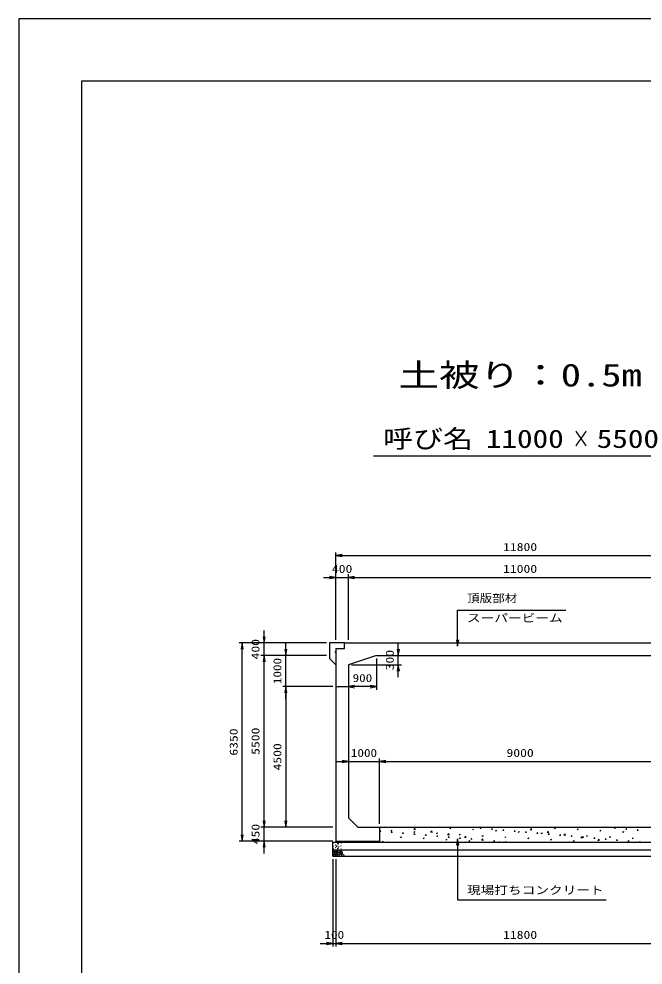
# Model space of a CAD drawing. Units: millimetres at full size. Extents: x 0 to 84100, y 0 to 59400.
# Drawn here: x 0 to 19987, y 29076 to 59400 of the extents above; entities that cross this region are included whole.
import ezdxf
from ezdxf.enums import TextEntityAlignment as Align

# ---------------------------------------------------------------- set-up
doc = ezdxf.new("R2010")
doc.units = ezdxf.units.MM
for name, color, linetype, lineweight in [('D-DCR-HCHn', 4, 'Continuous', 9), ('D-STR-DIM', 7, 'Continuous', 25), ('D-STR-STRn', 1, 'Continuous', 25), ('D-STR-TXT', 7, 'Continuous', 25), ('D-TTL', 2, 'Continuous', 25), ('D-TTL-TXT', 7, 'Continuous', 25)]:
    doc.layers.add(name, color=color, linetype=linetype, lineweight=lineweight)
doc.styles.add('ＭＳ ゴシック', font='')
doc.styles.get('ＭＳ ゴシック').set_extended_font_data('MS Gothic')

# ---------------------------------------------------------------- blocks, each defined once
blk = doc.blocks.new('open_arrow')
at = {"color": 0, "linetype": 'Continuous', "lineweight": -2}
blk.add_lwpolyline([(7.5, 1.25), (0, 0), (7.5, -1.25)], dxfattribs=at)

msp = doc.modelspace()

# ---------------------------------------------------------------- linework, layer by layer
at = {"layer": 'D-DCR-HCHn'}
for p, q in [((10112.817, 39109.982), (10148.386, 39123.636)), ((10135.001, 39124.776), (10150, 39123.464)), ((10135.18, 39124.803), (10150, 39142.464)), ((10138.099, 39092.905), (10148.399, 39123.603)), ((10112.795, 39109.91), (10138.065, 39092.866)), ((11556.654, 33361.199), (11587.018, 33358.542)), ((11556.852, 33361.219), (11581.343, 33390.405)), ((11587.207, 33357.91), (11581.334, 33389.753)), ((11909.043, 33380.847), (11934.312, 33363.803)), ((11909.082, 33380.903), (11944.651, 33394.557)), ((11921.222, 33329.341), (11945.712, 33358.527)), ((11934.34, 33363.844), (11944.641, 33394.542)), ((11951.575, 33326.029), (11945.702, 33357.872)), ((12120.792, 33500), (12146.253, 33496.051)), ((12146.191, 33496.23), (12145.752, 33500)), ((12643.143, 33419.237), (12682.711, 33460.475)), ((12643.232, 33418.973), (12688.411, 33411.966)), ((12688.349, 33412.146), (12682.736, 33460.39)), ((13071.879, 33500), (13091.206, 33486.963)), ((13091.235, 33487.005), (13095.595, 33500)), ((13185.301, 33335.152), (13224.869, 33376.39)), ((13230.507, 33328.061), (13224.895, 33376.306)), ((13795.999, 33463.323), (13821.268, 33446.279)), ((13796.04, 33463.378), (13831.61, 33477.032)), ((13821.296, 33446.32), (13831.597, 33477.018)), ((14401.113, 33488.287), (14431.477, 33485.631)), ((14401.32, 33488.307), (14411.132, 33500)), ((14431.666, 33484.979), (14428.896, 33500)), ((14526.06, 33422.638), (14551.329, 33405.594)), ((14526.103, 33422.693), (14561.673, 33436.347)), ((14551.358, 33405.636), (14561.658, 33436.334)), ((14765.482, 33456.409), (14795.846, 33453.753)), ((14765.69, 33456.429), (14790.18, 33485.615)), ((14796.034, 33453.099), (14790.16, 33484.941)), ((15129.85, 33424.531), (15160.214, 33421.875)), ((15130.059, 33424.551), (15154.549, 33453.737)), ((15160.402, 33421.218), (15154.528, 33453.061)), ((15256.122, 33381.953), (15281.391, 33364.909)), ((15256.166, 33382.008), (15291.735, 33395.662)), ((15281.419, 33364.951), (15291.72, 33395.649)), ((15494.218, 33392.653), (15524.582, 33389.997)), ((15494.428, 33392.673), (15518.919, 33421.859)), ((15524.769, 33389.338), (15518.896, 33421.18)), ((15828.742, 33493.666), (15834.819, 33500)), ((15828.832, 33493.395), (15874.011, 33486.388)), ((15858.586, 33360.775), (15888.95, 33358.118)), ((15858.798, 33360.795), (15883.288, 33389.981)), ((15873.948, 33486.574), (15872.386, 33500)), ((15889.137, 33357.457), (15883.263, 33389.3)), ((16223.167, 33328.917), (16247.657, 33358.103)), ((16253.505, 33325.576), (16247.631, 33357.419)), ((16370.9, 33409.581), (16410.467, 33450.819)), ((16370.99, 33409.31), (16416.17, 33402.302)), ((16416.106, 33402.49), (16410.494, 33450.734)), ((16420.598, 33500), (16438.286, 33488.069)), ((16438.314, 33488.113), (16442.303, 33500)), ((16913.058, 33325.497), (16952.625, 33366.734)), ((16958.264, 33318.405), (16952.652, 33366.65)), ((17143.078, 33464.429), (17168.347, 33447.385)), ((17143.124, 33464.483), (17178.694, 33478.137)), ((17168.376, 33447.428), (17178.676, 33478.126)), ((17873.14, 33423.744), (17898.409, 33406.7)), ((17873.187, 33423.798), (17908.757, 33437.452)), ((17898.437, 33406.744), (17908.737, 33437.442)), ((18603.201, 33383.059), (18628.47, 33366.015)), ((18603.25, 33383.113), (18638.819, 33396.767)), ((18628.499, 33366.059), (18638.799, 33396.757)), ((18703.046, 33487.864), (18733.41, 33485.207)), ((18703.266, 33487.883), (18713.433, 33500)), ((18733.596, 33484.526), (18730.741, 33500)), ((19067.414, 33455.986), (19097.778, 33453.329)), ((19067.635, 33456.005), (19092.125, 33485.191)), ((19097.963, 33452.646), (19092.09, 33484.489)), ((19431.782, 33424.107), (19462.146, 33421.451)), ((19432.004, 33424.127), (19456.494, 33453.313)), ((19462.331, 33420.765), (19456.457, 33452.608)), ((19556.499, 33484.01), (19571.841, 33500)), ((19556.59, 33483.732), (19601.77, 33476.725)), ((19601.706, 33476.918), (19599.02, 33500)), ((19769.317, 33500), (19785.365, 33489.176)), ((19785.393, 33489.22), (19789.01, 33500)), ((19796.15, 33392.229), (19826.514, 33389.573)), ((19796.374, 33392.249), (19820.864, 33421.435)), ((19826.699, 33388.885), (19820.825, 33420.727)), ((11921.022, 33329.321), (11951.386, 33326.664)), ((12212.272, 33176.317), (12237.541, 33159.272)), ((12212.312, 33176.372), (12247.881, 33190.026)), ((12237.569, 33159.314), (12247.869, 33190.012)), ((12285.39, 33297.443), (12315.754, 33294.786)), ((12285.591, 33297.463), (12310.081, 33326.649)), ((12315.943, 33294.149), (12310.069, 33325.992)), ((12639.104, 33340.162), (12664.373, 33323.118)), ((12639.145, 33340.218), (12674.714, 33353.872)), ((12649.758, 33265.564), (12680.122, 33262.908)), ((12649.96, 33265.585), (12674.451, 33294.771)), ((12664.402, 33323.159), (12674.702, 33353.857)), ((12680.31, 33262.268), (12674.437, 33294.111)), ((12942.333, 33135.632), (12967.602, 33118.587)), ((12942.375, 33135.687), (12977.944, 33149.341)), ((12967.63, 33118.629), (12977.931, 33149.327)), ((13014.126, 33233.686), (13044.49, 33231.03)), ((13014.33, 33233.706), (13038.82, 33262.893)), ((13044.678, 33230.388), (13038.805, 33262.23)), ((13185.39, 33334.887), (13230.57, 33327.88)), ((13369.166, 33299.477), (13394.435, 33282.433)), ((13369.208, 33299.533), (13404.777, 33313.186)), ((13378.495, 33201.808), (13408.859, 33199.152)), ((13378.699, 33201.828), (13403.189, 33231.014)), ((13394.463, 33282.475), (13404.764, 33313.173)), ((13409.046, 33198.507), (13403.172, 33230.35)), ((13672.395, 33094.947), (13697.664, 33077.903)), ((13672.437, 33095.001), (13708.007, 33108.655)), ((13697.692, 33077.945), (13707.992, 33108.643)), ((13727.459, 33251.068), (13767.027, 33292.305)), ((13727.548, 33250.802), (13772.728, 33243.794)), ((13742.863, 33169.93), (13773.227, 33167.274)), ((13743.068, 33169.95), (13767.559, 33199.136)), ((13772.665, 33243.977), (13767.053, 33292.221)), ((13773.414, 33166.626), (13767.54, 33198.469)), ((14099.228, 33258.792), (14124.497, 33241.748)), ((14099.27, 33258.847), (14134.84, 33272.501)), ((14107.231, 33138.052), (14137.595, 33135.396)), ((14107.438, 33138.072), (14131.928, 33167.258)), ((14124.525, 33241.79), (14134.825, 33272.488)), ((14137.781, 33134.746), (14131.908, 33166.589)), ((14269.618, 33166.983), (14309.185, 33208.221)), ((14269.706, 33166.716), (14314.886, 33159.709)), ((14314.823, 33159.892), (14309.211, 33208.137)), ((14402.456, 33054.262), (14427.725, 33037.218)), ((14402.5, 33054.316), (14438.069, 33067.97)), ((14427.754, 33037.26), (14438.054, 33067.958)), ((14471.599, 33106.174), (14501.963, 33103.518)), ((14471.807, 33106.194), (14496.297, 33135.38)), ((14502.149, 33102.865), (14496.275, 33134.708)), ((14811.776, 33082.898), (14851.343, 33124.136)), ((14811.864, 33082.63), (14857.044, 33075.623)), ((14829.289, 33218.107), (14854.558, 33201.063)), ((14829.333, 33218.162), (14864.902, 33231.816)), ((14835.967, 33074.296), (14866.331, 33071.639)), ((14836.176, 33074.316), (14860.667, 33103.502)), ((14856.981, 33075.808), (14851.369, 33124.052)), ((14854.587, 33201.106), (14864.887, 33231.804)), ((14866.517, 33070.985), (14860.643, 33102.828)), ((15200.546, 33042.437), (15225.036, 33071.624)), ((15230.884, 33039.104), (15225.011, 33070.947)), ((15559.351, 33177.423), (15584.62, 33160.378)), ((15559.396, 33177.477), (15594.965, 33191.131)), ((15584.648, 33160.421), (15594.948, 33191.119)), ((15986.184, 33341.268), (16011.453, 33324.224)), ((15986.229, 33341.323), (16021.798, 33354.977)), ((16011.481, 33324.267), (16021.781, 33354.965)), ((16222.954, 33328.897), (16253.318, 33326.24)), ((16289.412, 33136.738), (16314.682, 33119.694)), ((16289.458, 33136.792), (16325.028, 33150.446)), ((16314.71, 33119.737), (16325.01, 33150.435)), ((16587.322, 33297.019), (16617.686, 33294.362)), ((16587.536, 33297.038), (16612.027, 33326.225)), ((16617.872, 33293.696), (16611.999, 33325.539)), ((16716.245, 33300.583), (16741.514, 33283.539)), ((16716.291, 33300.638), (16751.861, 33314.291)), ((16741.543, 33283.582), (16751.843, 33314.28)), ((16913.148, 33325.224), (16958.328, 33318.217)), ((16951.691, 33265.141), (16982.055, 33262.484)), ((16951.906, 33265.16), (16976.396, 33294.346)), ((16982.24, 33261.815), (16976.366, 33293.658)), ((17019.474, 33096.053), (17044.743, 33079.009)), ((17019.521, 33096.106), (17055.091, 33109.76)), ((17044.771, 33079.052), (17055.072, 33109.75)), ((17316.059, 33233.263), (17346.423, 33230.606)), ((17316.275, 33233.282), (17340.765, 33262.468)), ((17346.608, 33229.935), (17340.734, 33261.778)), ((17446.307, 33259.898), (17471.576, 33242.854)), ((17446.354, 33259.952), (17481.924, 33273.606)), ((17455.216, 33241.412), (17494.784, 33282.65)), ((17455.306, 33241.138), (17500.486, 33234.131)), ((17471.604, 33242.898), (17481.905, 33273.596)), ((17500.423, 33234.321), (17494.81, 33282.565)), ((17680.427, 33201.385), (17710.791, 33198.728)), ((17680.644, 33201.404), (17705.135, 33230.59)), ((17710.975, 33198.054), (17705.102, 33229.897)), ((17749.536, 33055.368), (17774.805, 33038.324)), ((17749.584, 33055.421), (17785.153, 33069.075)), ((17774.833, 33038.368), (17785.133, 33069.066)), ((17997.374, 33157.327), (18036.942, 33198.565)), ((17997.464, 33157.053), (18042.644, 33150.046)), ((18042.581, 33150.236), (18036.968, 33198.481)), ((18044.795, 33169.506), (18075.159, 33166.85)), ((18045.014, 33169.526), (18069.504, 33198.712)), ((18075.343, 33166.174), (18069.469, 33198.016)), ((18176.369, 33219.214), (18201.638, 33202.169)), ((18176.417, 33219.267), (18211.986, 33232.921)), ((18201.666, 33202.213), (18211.966, 33232.911)), ((18409.163, 33137.628), (18439.527, 33134.972)), ((18409.383, 33137.647), (18433.873, 33166.834)), ((18439.711, 33134.293), (18433.837, 33166.136)), ((18539.532, 33073.243), (18579.1, 33114.48)), ((18539.622, 33072.967), (18584.802, 33065.96)), ((18584.739, 33066.152), (18579.126, 33114.396)), ((18773.532, 33105.75), (18803.896, 33103.094)), ((18773.752, 33105.769), (18798.243, 33134.956)), ((18804.078, 33102.412), (18798.205, 33134.255)), ((18906.43, 33178.529), (18931.699, 33161.485)), ((18906.48, 33178.582), (18942.049, 33192.236)), ((18931.727, 33161.529), (18942.028, 33192.227)), ((19137.9, 33073.872), (19168.264, 33071.216)), ((19138.122, 33073.891), (19162.612, 33103.077)), ((19168.446, 33070.532), (19162.572, 33102.375)), ((19333.263, 33342.374), (19358.532, 33325.33)), ((19333.313, 33342.428), (19368.882, 33356.082)), ((19358.56, 33325.375), (19368.861, 33356.073)), ((19502.491, 33042.013), (19526.981, 33071.199)), ((19532.814, 33038.651), (19526.94, 33070.494)), ((19636.492, 33137.844), (19661.761, 33120.8)), ((19636.542, 33137.897), (19672.112, 33151.55)), ((19661.789, 33120.844), (19672.089, 33151.542)), ((11637.241, 33020), (11665.744, 33049.707)), ((11669.216, 33020), (11665.77, 33049.624)), ((11804.949, 33020), (11821.048, 33026.18)), ((11818.967, 33020), (11821.036, 33026.166)), ((15149.154, 33020), (15168.132, 33027.285)), ((15165.675, 33020), (15168.115, 33027.274)), ((15200.335, 33042.418), (15230.699, 33039.761)), ((15374.262, 33020), (15393.501, 33040.051)), ((15395.85, 33020), (15393.527, 33039.968)), ((15572.837, 33020), (15589.405, 33039.745)), ((15592.895, 33020), (15589.378, 33039.066)), ((18493.36, 33020), (18515.216, 33028.39)), ((18512.382, 33020), (18515.195, 33028.381)), ((19111.283, 33020), (19121.258, 33030.396)), ((19122.484, 33020), (19121.285, 33030.312)), ((19502.268, 33041.994), (19532.632, 33039.338)), ((19875.138, 33020), (19891.351, 33039.321)), ((19894.741, 33020), (19891.308, 33038.614))]:
    msp.add_line(p, q, dxfattribs=at)
for points in [[(10101.198, 32761.594), (10080.395, 32766.217), (10061.904, 32756.971), (10059.592, 32736.168), (10064.215, 32719.988), (10087.33, 32713.053), (10103.51, 32713.053), (10110.444, 32724.611), (10110.444, 32750.037)], [(10119.69, 32763.906), (10112.756, 32743.102), (10115.067, 32719.988), (10098.887, 32694.562), (10119.69, 32683.005), (10142.805, 32694.562), (10156.673, 32713.053), (10161.296, 32743.102), (10156.673, 32759.283), (10142.805, 32766.217)], [(10223.447, 32686.214), (10210.689, 32690.569), (10209.425, 32718.678), (10222.512, 32747.359), (10239.448, 32763.536), (10271.403, 32757.032), (10274.133, 32721.913), (10263.816, 32709.876), (10235.739, 32694.301)], [(10282.012, 32729.601), (10275.964, 32735.086), (10274.897, 32740.792), (10278.414, 32753.305), (10288.71, 32767.61), (10311.004, 32766.105), (10332.571, 32755.811), (10347.195, 32735.597), (10345.021, 32722.456), (10338.02, 32715.716), (10326.769, 32713.215), (10310.511, 32717.483), (10289.289, 32724.481)], [(10057.281, 32703.808), (10050.346, 32683.005), (10059.592, 32669.136), (10082.707, 32666.824), (10098.488, 32673.599), (10091.952, 32689.939), (10096.575, 32699.185), (10087.33, 32708.431), (10073.461, 32713.053)], [(10101.155, 32627.009), (10118.277, 32652.692), (10116.137, 32659.112), (10092.594, 32665.533), (10071.192, 32663.393), (10056.21, 32650.551), (10054.07, 32635.57), (10056.21, 32620.588), (10073.332, 32616.308)], [(10109.716, 32573.503), (10124.698, 32579.924), (10128.978, 32601.326), (10120.417, 32616.308), (10105.435, 32620.588), (10086.173, 32618.448), (10064.771, 32609.887), (10054.07, 32597.045), (10054.07, 32582.064), (10060.49, 32573.503), (10086.173, 32575.643)], [(10124.313, 32683.005), (10112.756, 32673.759), (10117.379, 32666.824), (10133.559, 32666.824), (10140.493, 32669.136), (10145.116, 32678.382), (10138.182, 32685.316)], [(10161.082, 32627.009), (10171.783, 32652.692), (10163.222, 32663.393), (10137.539, 32663.393), (10126.838, 32659.112), (10116.137, 32644.131), (10116.137, 32631.289), (10126.838, 32614.167), (10139.679, 32612.027)], [(10156.801, 32579.924), (10156.801, 32605.606), (10146.1, 32612.027), (10135.399, 32605.606), (10133.259, 32590.625), (10135.399, 32577.783), (10150.381, 32573.503)], [(10158.985, 32708.431), (10147.427, 32680.693), (10156.673, 32669.136), (10184.411, 32669.136), (10195.968, 32673.759), (10207.525, 32689.939), (10207.525, 32703.808), (10195.968, 32722.299), (10182.099, 32724.611)], [(10197.466, 32575.643), (10203.886, 32594.905), (10201.746, 32616.308), (10216.728, 32639.85), (10197.466, 32650.551), (10176.063, 32639.85), (10163.222, 32622.728), (10158.941, 32594.905), (10163.222, 32579.924), (10176.063, 32573.503)], [(10193.185, 32650.551), (10203.886, 32659.112), (10199.606, 32665.533), (10184.624, 32665.533), (10178.204, 32663.393), (10173.923, 32654.832), (10180.344, 32648.411)], [(10214.588, 32577.783), (10233.85, 32573.503), (10250.972, 32582.064), (10253.112, 32601.326), (10250.968, 32624.878), (10227.429, 32632.327), (10212.447, 32628.603), (10206.027, 32612.027), (10206.027, 32588.484)], [(10263.203, 32629.532), (10227.829, 32636.129), (10212.782, 32648.266), (10208.03, 32667.263), (10222.713, 32681.629), (10251.323, 32689.69), (10272.97, 32676.761), (10286.961, 32659.347), (10283.002, 32641.67)], [(10254.798, 32695.711), (10256.454, 32689.566), (10262.011, 32685.193), (10274.19, 32683.302), (10285.305, 32689.802), (10295.592, 32699.138), (10304.858, 32707.333), (10304.635, 32713.462), (10298.736, 32718.875), (10284.203, 32720.356), (10271.47, 32714.383), (10262.011, 32705.165), (10257.281, 32700.556)], [(10262.352, 32623.637), (10277.306, 32632.556), (10303.44, 32632.292), (10324.93, 32613.525), (10328.643, 32584.899), (10314.853, 32574.245), (10278.098, 32571.871), (10261.731, 32581.633), (10257.172, 32604.06)], [(10343.372, 32661.832), (10348.688, 32666.874), (10355.476, 32675.68), (10357.145, 32683.275), (10353.144, 32697.685), (10339.088, 32708.67), (10318.907, 32707.89), (10291.698, 32693.001), (10282.086, 32680.757), (10285.152, 32666.784), (10294.778, 32660.04), (10303.599, 32659.145), (10317.363, 32659.524), (10330.808, 32661.002)], [(10299.971, 32635.265), (10304.183, 32638.446), (10307.686, 32643.505), (10307.81, 32650.431), (10303.414, 32656.067), (10295.769, 32657.977), (10289.356, 32656.179), (10287.704, 32650.442), (10286.896, 32644.835), (10287.881, 32637.456), (10293.975, 32634.127)], [(10327.597, 32620.331), (10317.895, 32625.079), (10310.89, 32633.822), (10310.719, 32645.084), (10314.942, 32655.627), (10330.189, 32657.625), (10345.054, 32658.018), (10359.481, 32652.512), (10361.849, 32643.273), (10349.54, 32632.195), (10334.555, 32623.15)], [(10359.972, 32572.493), (10344.837, 32574.274), (10334.866, 32579.787), (10330.835, 32592.722), (10330.945, 32604.963), (10340.172, 32621.678), (10358.242, 32632.822), (10385.731, 32628.403), (10407.453, 32620.334), (10412.643, 32596.125), (10408.03, 32578.257), (10386.884, 32572.877)]]:
    msp.add_lwpolyline(points, close=True, dxfattribs=at)
msp.add_lwpolyline([(10193.432, 32768.547), (10176.093, 32766.446), (10164.258, 32758.701), (10164.626, 32739.819), (10170.514, 32726.087), (10185.025, 32726.185), (10205.107, 32729.153), (10214.799, 32743.689), (10224.082, 32753.492), (10226.884, 32764.345), (10214.099, 32768.547), (10193.082, 32768.547)], dxfattribs=at)
for centre, radius in [((10066.091, 32886.145), 4.5), ((10067.803, 32984.121), 4.5), ((10067.803, 32805.879), 4.5), ((10143.437, 32927.541), 4.5), ((10143.437, 32838.641), 4.5), ((10175.004, 32886.145), 11.25), ((10209.996, 32975.045), 11.25), ((10209.996, 32814.955), 11.25), ((10241.563, 32951.359), 4.5), ((10241.563, 32862.459), 4.5), ((10317.197, 32895.221), 4.5), ((10318.909, 32975.045), 4.5), ((10318.909, 32814.955), 4.5)]:
    msp.add_circle(centre, radius, dxfattribs=at)
at = {"layer": 'D-STR-DIM'}
for p, q in [((10150, 39500), (10150, 42300)), ((10150, 42200), (21950, 42200)), ((10150, 39500), (10150, 41600)), ((10550, 39500), (10550, 41600)), ((10550, 39500), (10550, 41600)), ((9750, 41500), (10950, 41500)), ((10550, 41500), (21550, 41500)), ((7850, 38600), (7850, 39800)), ((9850, 39400), (7050, 39400)), ((7150, 33050), (7150, 39400)), ((9850, 39400), (7750, 39400)), ((8550, 37600), (8550, 39400)), ((12150, 38300), (12150, 39400)), ((9850, 39000), (7750, 39000)), ((9850, 39000), (7750, 39000)), ((7850, 33500), (7850, 39000)), ((9850, 39000), (8450, 39000)), ((11450, 38900), (11450, 37900)), ((11550, 39000), (12250, 39000)), ((10550, 38600), (10550, 37900)), ((10650, 38700), (12250, 38700)), ((10050, 38000), (8450, 38000)), ((10050, 38000), (8450, 38000)), ((8550, 38000), (8550, 33500)), ((11450, 38000), (10550, 38000)), ((10150, 35600), (11950, 35600)), ((11550, 33600), (11550, 35700)), ((11550, 33600), (11550, 35700)), ((11550, 35600), (20550, 35600)), ((7850, 32650), (7850, 33900)), ((10050, 33500), (7750, 33500)), ((10050, 33500), (7750, 33500)), ((10050, 33500), (8450, 33500)), ((10050, 33050), (7050, 33050)), ((10050, 33050), (7750, 33050)), ((10050, 32470), (10050, 29670)), ((10150, 32470), (10150, 29670)), ((10150, 32470), (10150, 29670)), ((9650, 29770), (10550, 29770)), ((10150, 29770), (21950, 29770))]:
    msp.add_line(p, q, dxfattribs=at)
at = {"layer": 'D-STR-STRn'}
for p, q in [((9950, 39400), (9950, 38900)), ((10430, 39400), (9950, 39400)), ((10150, 39220), (10430, 39220)), ((10150, 39220), (10150, 33050)), ((10430, 39400), (21670, 39400)), ((10430, 39220), (10430, 39400)), ((9950, 38900), (10150, 38700)), ((11450, 39000), (10550, 38700)), ((11450, 39000), (20650, 39000)), ((10550, 38700), (10550, 33800)), ((10150, 38000), (10550, 38000)), ((10550, 33800), (10850, 33500)), ((10850, 33500), (21250, 33500)), ((11550, 33500), (11550, 33020)), ((10050, 33020), (22050, 33020)), ((10050, 32570), (10050, 33020)), ((10050, 32770), (22050, 32770)), ((10150, 33050), (11550, 33050)), ((10150, 33050), (10150, 33020)), ((10050, 32570), (22050, 32570))]:
    msp.add_line(p, q, dxfattribs=at)
at = {"layer": 'D-STR-TXT'}
for points in [[(14050, 39300), (14050, 40451.777), (14250, 40451.777), (17512.437, 40451.777)], [(14050, 33120), (14050, 31170), (14250, 31170), (18811.168, 31170)]]:
    msp.add_lwpolyline(points, dxfattribs=at)
at = {"layer": 'D-TTL'}
for points in [[(0, 0), (84100, 0), (84100, 59400), (0, 59400)], [(2000, 2000), (82100, 2000), (82100, 57400), (2000, 57400)]]:
    msp.add_lwpolyline(points, close=True, dxfattribs=at)
at = {"layer": 'D-TTL-TXT'}
msp.add_line((11350, 45400), (20750, 45400), dxfattribs=at)

# ---------------------------------------------------------------- block references
at = {"layer": 'D-STR-DIM', "xscale": 26.7, "yscale": 26.7}
for p in [(10150, 42200), (10550, 41500), (10550, 41500), (10550, 38000), (11550, 35600), (11550, 35600), (10150, 29770), (10150, 29770)]:
    msp.add_blockref('open_arrow', p, dxfattribs=at)
for p, rotation in [((10150, 41500), 180), ((7850, 39400), 90), ((7150, 39400), 270), ((8550, 39000), 90), ((12150, 39000), 90), ((7850, 39000), 270), ((7850, 39000), 270), ((12150, 38700), 270), ((8550, 38000), 270), ((8550, 38000), 270), ((11450, 38000), 180), ((10550, 35600), 180), ((7850, 33500), 90), ((7850, 33500), 90), ((8550, 33500), 90), ((7150, 33050), 90), ((7850, 33050), 270), ((10050, 29770), 180)]:
    msp.add_blockref('open_arrow', p, dxfattribs=dict(at, rotation=rotation))
at = {"layer": 'D-STR-TXT', "xscale": 26.7, "yscale": 26.7}
for p, rotation in [((14050, 39300), 90), ((14050, 33120), 270)]:
    msp.add_blockref('open_arrow', p, dxfattribs=dict(at, rotation=rotation))

# ---------------------------------------------------------------- texts
at = {"layer": 'D-STR-DIM', "style": 'ＭＳ ゴシック'}
for s, width, p in [('11800', 1.25, (16050, 42475)), ('400', 1.25, (10350, 41775)), ('11000', 1.25, (16050, 41775)), ('900', 1.2, (11000, 38275)), ('1000', 1.2, (11050, 35875)), ('9000', 1.25, (16050, 35875)), ('100', 1.2, (10100, 30045)), ('11800', 1.25, (16050, 30045))]:
    msp.add_text(s, height=256.6, dxfattribs=dict(at, width=width)).set_placement(p, align=Align.MIDDLE_CENTER)
for s, width, p in [('400', 1.25, (7575, 39200)), ('300', 1.25, (11875, 38850)), ('1000', 1.2, (8275, 38500)), ('6350', 1.25, (6875, 36225)), ('5500', 1.25, (7575, 36250)), ('4500', 1.25, (8275, 35750)), ('450', 1.25, (7575, 33275))]:
    msp.add_text(s, height=256.6, rotation=90, dxfattribs=dict(at, width=width)).set_placement(p, align=Align.MIDDLE_CENTER)
at = {"layer": 'D-STR-TXT', "style": 'ＭＳ ゴシック', "width": 1.15}
msp.add_text('頂版部材\u3000\u3000\u3000\u3000', height=256.6, dxfattribs=at).set_placement((14350, 40960.406), align=Align.TOP_LEFT)
at = {"layer": 'D-STR-TXT', "style": 'ＭＳ ゴシック', "width": 1.25}
for s, p in [('スーパービーム', (14350, 39993.147)), ('現場打ちコンクリート', (14350, 31270))]:
    msp.add_text(s, height=256.6, dxfattribs=at).set_placement(p, align=Align.BOTTOM_LEFT)
at = {"layer": 'D-TTL-TXT', "style": 'ＭＳ ゴシック'}
for s, height, width, p in [('土被り：0.5m', 733.1, 1.3, (16050, 47400)), ('呼び名', 586.5, 1.2, (13100, 45475)), ('11000', 586.5, 1.25, (16200, 45475)), ('×', 586.5, 0.7, (18000, 45475)), ('5500', 586.5, 1.25, (19500, 45475))]:
    msp.add_text(s, height=height, dxfattribs=dict(at, width=width)).set_placement(p, align=Align.BOTTOM_CENTER)

doc.saveas('drawing.dxf')
